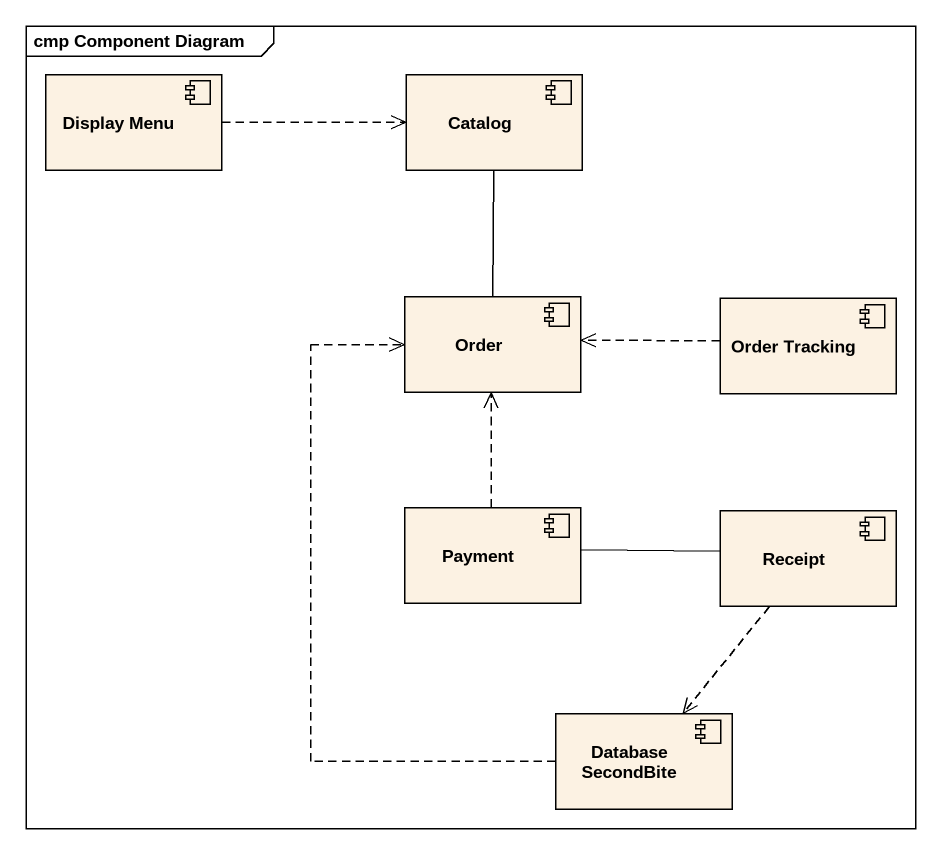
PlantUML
@startuml
mainframe cmp Component Diagram
component "Display Menu" as Display_Menu
component Catalog
component Order
component "Order Tracking" as Order_Tracking
component Payment
component Receipt
component "Database SecondBite" as Database_SecondBite
Display_Menu .right.> Catalog
Catalog -- Order
Order_Tracking .left.> Order
Payment .up.> Order
Payment -right- Receipt
Receipt ..> Database_SecondBite
Database_SecondBite .up.> Order
@enduml
